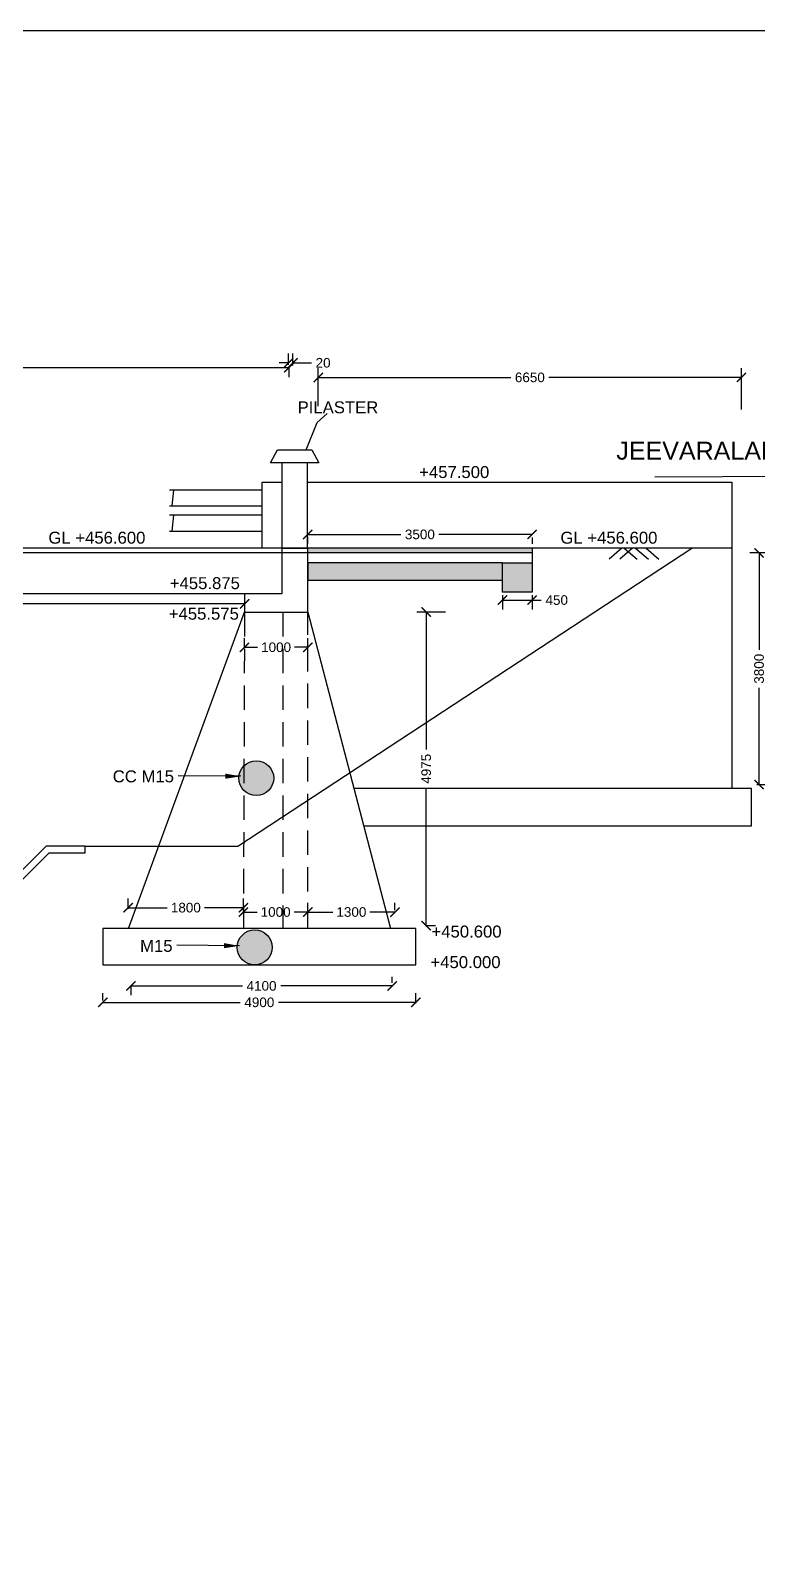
# Model space of a CAD drawing. Header units: inches. Extents: x 450 to 17534, y 459 to 10656.
# Drawn here: x 646.55 to 660.7, y 498.54 to 528.15 of the extents above; entities that cross this region are included whole.
import ezdxf

# ---------------------------------------------------------------- set-up
doc = ezdxf.new("R2010")
doc.units = ezdxf.units.IN
doc.header["$LTSCALE"] = 15
doc.header["$MEASUREMENT"] = 0
doc.linetypes.add('HIDDEN', pattern=[9.525, 6.35, -3.175])
for name, color, linetype in [('DIMENSION', 255, 'Continuous'), ('DRAWING', 7, 'Continuous'), ('HATCH', 7, 'Continuous'), ('TEXT', 255, 'Continuous')]:
    doc.layers.add(name, color=color, linetype=linetype)
doc.styles.get("Standard").update_dxf_attribs({"font": 'arial.ttf'})
doc.styles.add('TIMES NEW ROMAN', font='times.ttf')
doc.dimstyles.new('dig', dxfattribs={"dimtxt": 0.1875, "dimasz": 0.18, "dimexe": 0.18, "dimexo": 0.0625, "dimgap": 0.09, "dimtad": 0, "dimtih": 1, "dimtoh": 1, "dimdec": 4, "dimzin": 0, "dimdsep": 46, "dimtxsty": 'Standard', "dimblk": 'ARCHTICK', "dimcen": 0.09, "dimadec": 0, "dimazin": 0, "dimtfac": 1, "dimtdec": 4, "dimtofl": 0, "dimtmove": 0, "dimatfit": 3, "dimldrblk": 'ARCHTICK', "dimfxl": 1, "dimtolj": 1, "dimtzin": 0, "dimarcsym": 0})
doc.dimstyles.new('ISO-25', dxfattribs={"dimtxt": 0.636364, "dimasz": 1, "dimexe": 1.25, "dimexo": 0.625, "dimtad": 0, "dimtih": 1, "dimtoh": 1, "dimlfac": 100, "dimtxsty": 'TIMES NEW ROMAN', "dimcen": 2.5, "dimadec": 0, "dimazin": 0, "dimtfac": 1, "dimtmove": 0, "dimatfit": 3, "dimfxl": 1, "dimarcsym": 0})
pattern_1 = [(50, (0, 0), (0.129227675, -0.011305957), [0.013512636, -0.148638994]), (355, (0, 0), (-0.024998617, 0.135521312), [0.010810109, -0.118911195]), (100.451444, (0.01077, -0.00094), (0.104229058, 0.124215354), [0.011483973, -0.126323707]), (46.1842, (0, 0.03603), (0.192283246, -0.029821357), [0.020268954, -0.22295849]), (96.635635, (0.01602, 0.03355), (0.16839662, 0.175505465), [0.01722597, -0.189485667]), (351.184164, (0, 0.03603), (0.16839662, 0.175505465), [0.016215163, -0.178366793]), (21, (0.01802, 0.02703), (0.107543835, -0.072539233), [0.013512636, -0.148638994]), (326, (0.01802, 0.02703), (0.043837753, 0.13064918), [0.010810109, -0.118911195]), (71.451445, (0.02698, 0.02098), (0.151381587, 0.058109947), [0.011483973, -0.126323707]), (37.5, (0, 0), (0.0021908226, 0.059976979), [0, -0.1174698475, 0, -0.12071288, 0, -0.1193616165]), (7.5, (0, 0), (0.047396838, 0.0710605577), [0, -0.0688243585, 0, -0.1147673203, 0, -0.0454925406]), (327.5, (-0.040178, 0), (0.0961779757, -0.004063677), [0, -0.0450421194, 0, -0.1405314126, 0, -0.1864743744]), (317.5, (-0.058194, 0), (0.105071764, 0.018035762), [0, -0.058554755, 0, -0.093327271, 0, -0.132423831])]

# ---------------------------------------------------------------- blocks, each defined once
blk = doc.blocks.new('_ArchTick')
at = {"color": 0, "linetype": 'ByBlock', "const_width": 0.15}
blk.add_lwpolyline([(-0.5, -0.5), (0.5, 0.5)], dxfattribs=at)
blk = doc.blocks.new('*D40')
at = {"layer": 'Defpoints', "color": 0, "ltscale": 0.02, "transparency": 16777216}
for p in [(638.923, 521.397), (651.578, 521.639), (651.578, 521.581)]:
    blk.add_point(p, dxfattribs=at)
at = {"layer": 'HATCH', "color": 0, "lineweight": -2, "ltscale": 0.02, "transparency": 16777216}
for p, q in [((638.923, 521.459), (638.923, 521.761)), ((638.923, 521.581), (644.817, 521.581)), ((651.578, 521.581), (645.685, 521.581)), ((651.578, 521.576), (651.578, 521.401))]:
    blk.add_line(p, q, dxfattribs=at)
at = {"layer": 'HATCH', "color": 0, "lineweight": -2, "ltscale": 0.02, "transparency": 16777216, "xscale": 0.18, "yscale": 0.18, "zscale": 0.18, "rotation": 180}
blk.add_blockref('_ArchTick', (638.923, 521.581), dxfattribs=at)
at = {"layer": 'HATCH', "color": 0, "lineweight": -2, "ltscale": 0.02, "transparency": 16777216, "xscale": 0.18, "yscale": 0.18, "zscale": 0.18}
blk.add_blockref('_ArchTick', (651.578, 521.581), dxfattribs=at)
at = {"layer": 'HATCH', "color": 0, "ltscale": 0.02, "transparency": 16777216, "insert": (645.251, 521.581), "char_height": 0.1875, "attachment_point": 5}
blk.add_mtext('\\A1;10180', dxfattribs=at)
blk = doc.blocks.new('*D41')
at = {"layer": 'Defpoints', "color": 0, "ltscale": 0.02, "transparency": 16777216}
for p in [(651.573, 521.575), (651.66, 521.678), (651.66, 521.564)]:
    blk.add_point(p, dxfattribs=at)
at = {"layer": 'HATCH', "color": 0, "lineweight": -2, "ltscale": 0.02, "transparency": 16777216}
for p, q in [((651.573, 521.637), (651.573, 521.858)), ((651.66, 521.627), (651.66, 521.858)), ((651.573, 521.678), (651.393, 521.678)), ((651.66, 521.678), (652.02, 521.678))]:
    blk.add_line(p, q, dxfattribs=at)
at = {"layer": 'HATCH', "color": 0, "lineweight": -2, "ltscale": 0.02, "transparency": 16777216, "xscale": 0.18, "yscale": 0.18, "zscale": 0.18}
blk.add_blockref('_ArchTick', (651.573, 521.678), dxfattribs=at)
at = {"layer": 'HATCH', "color": 0, "lineweight": -2, "ltscale": 0.02, "transparency": 16777216, "xscale": 0.18, "yscale": 0.18, "zscale": 0.18, "rotation": 180}
blk.add_blockref('_ArchTick', (651.66, 521.678), dxfattribs=at)
at = {"layer": 'HATCH', "color": 0, "ltscale": 0.02, "transparency": 16777216, "insert": (652.246, 521.678), "char_height": 0.1875, "attachment_point": 5}
blk.add_mtext('\\A1;20', dxfattribs=at)
blk = doc.blocks.new('*D42')
at = {"layer": 'Defpoints', "color": 0, "ltscale": 0.02, "transparency": 16777216}
for p in [(660.388, 521.394), (652.153, 520.775), (660.388, 520.708)]:
    blk.add_point(p, dxfattribs=at)
at = {"layer": 'HATCH', "color": 0, "lineweight": -2, "ltscale": 0.02, "transparency": 16777216}
for p, q in [((652.153, 520.837), (652.153, 521.574)), ((660.388, 520.77), (660.388, 521.574)), ((652.153, 521.394), (655.9, 521.394)), ((660.388, 521.394), (656.641, 521.394))]:
    blk.add_line(p, q, dxfattribs=at)
at = {"layer": 'HATCH', "color": 0, "lineweight": -2, "ltscale": 0.02, "transparency": 16777216, "xscale": 0.18, "yscale": 0.18, "zscale": 0.18, "rotation": 180}
blk.add_blockref('_ArchTick', (652.153, 521.394), dxfattribs=at)
at = {"layer": 'HATCH', "color": 0, "lineweight": -2, "ltscale": 0.02, "transparency": 16777216, "xscale": 0.18, "yscale": 0.18, "zscale": 0.18}
blk.add_blockref('_ArchTick', (660.388, 521.394), dxfattribs=at)
at = {"layer": 'HATCH', "color": 0, "ltscale": 0.02, "transparency": 16777216, "insert": (656.271, 521.394), "char_height": 0.1875, "attachment_point": 5}
blk.add_mtext('\\A1;6650', dxfattribs=at)
blk = doc.blocks.new('*D43')
at = {"layer": 'Defpoints', "color": 0, "ltscale": 0.02, "transparency": 16777216}
for p in [(651.945, 518.354), (656.314, 518.343), (656.314, 518.338)]:
    blk.add_point(p, dxfattribs=at)
at = {"layer": 'HATCH', "color": 0, "lineweight": -2, "ltscale": 0.02, "transparency": 16777216}
for p, q in [((651.945, 518.338), (653.76, 518.338)), ((651.945, 518.291), (651.945, 518.158)), ((656.314, 518.338), (654.499, 518.338)), ((656.314, 518.281), (656.314, 518.158))]:
    blk.add_line(p, q, dxfattribs=at)
at = {"layer": 'HATCH', "color": 0, "lineweight": -2, "ltscale": 0.02, "transparency": 16777216, "xscale": 0.18, "yscale": 0.18, "zscale": 0.18, "rotation": 180}
blk.add_blockref('_ArchTick', (651.945, 518.338), dxfattribs=at)
at = {"layer": 'HATCH', "color": 0, "lineweight": -2, "ltscale": 0.02, "transparency": 16777216, "xscale": 0.18, "yscale": 0.18, "zscale": 0.18}
blk.add_blockref('_ArchTick', (656.314, 518.338), dxfattribs=at)
at = {"layer": 'HATCH', "color": 0, "ltscale": 0.02, "transparency": 16777216, "insert": (654.13, 518.338), "char_height": 0.1875, "attachment_point": 5}
blk.add_mtext('\\A1;3500', dxfattribs=at)
blk = doc.blocks.new('*D44')
at = {"layer": 'Defpoints', "color": 0, "ltscale": 0.02, "transparency": 16777216}
for p in [(655.739, 517.216), (656.314, 517.216), (656.314, 517.06)]:
    blk.add_point(p, dxfattribs=at)
at = {"layer": 'HATCH', "color": 0, "lineweight": -2, "ltscale": 0.02, "transparency": 16777216}
for p, q in [((655.739, 517.154), (655.739, 516.88)), ((655.739, 517.06), (656.314, 517.06)), ((656.314, 517.154), (656.314, 516.88)), ((656.314, 517.06), (656.494, 517.06))]:
    blk.add_line(p, q, dxfattribs=at)
at = {"layer": 'HATCH', "color": 0, "lineweight": -2, "ltscale": 0.02, "transparency": 16777216, "xscale": 0.18, "yscale": 0.18, "zscale": 0.18, "rotation": 180}
blk.add_blockref('_ArchTick', (655.739, 517.06), dxfattribs=at)
at = {"layer": 'HATCH', "color": 0, "lineweight": -2, "ltscale": 0.02, "transparency": 16777216, "xscale": 0.18, "yscale": 0.18, "zscale": 0.18}
blk.add_blockref('_ArchTick', (656.314, 517.06), dxfattribs=at)
at = {"layer": 'HATCH', "color": 0, "ltscale": 0.02, "transparency": 16777216, "insert": (656.794, 517.06), "char_height": 0.1875, "attachment_point": 5}
blk.add_mtext('\\A1;450', dxfattribs=at)
blk = doc.blocks.new('*D45')
at = {"layer": 'Defpoints', "color": 0, "ltscale": 0.02, "transparency": 16777216}
for p in [(660.733, 517.979), (660.93, 517.979), (660.628, 513.469)]:
    blk.add_point(p, dxfattribs=at)
at = {"layer": 'HATCH', "color": 0, "lineweight": -2, "ltscale": 0.02, "transparency": 16777216}
for p, q in [((660.868, 517.979), (660.553, 517.979)), ((660.733, 517.979), (660.733, 516.093)), ((660.733, 513.469), (660.733, 515.354)), ((660.69, 513.469), (660.913, 513.469))]:
    blk.add_line(p, q, dxfattribs=at)
at = {"layer": 'HATCH', "color": 0, "lineweight": -2, "ltscale": 0.02, "transparency": 16777216, "xscale": 0.18, "yscale": 0.18, "zscale": 0.18}
for p, rotation in [((660.733, 517.979), 90), ((660.733, 513.469), 270)]:
    blk.add_blockref('_ArchTick', p, dxfattribs=dict(at, rotation=rotation))
at = {"layer": 'HATCH', "color": 0, "ltscale": 0.02, "transparency": 16777216, "insert": (660.733, 515.724), "char_height": 0.1875, "attachment_point": 5, "rotation": 90}
blk.add_mtext('\\A1;3800', dxfattribs=at)
blk = doc.blocks.new('*D46')
at = {"layer": 'Defpoints', "color": 0, "ltscale": 0.02, "transparency": 16777216}
for p in [(654.253, 516.828), (654.69, 516.828), (654.176, 510.725)]:
    blk.add_point(p, dxfattribs=at)
at = {"layer": 'HATCH', "color": 0, "lineweight": -2, "ltscale": 0.02, "transparency": 16777216}
for p, q in [((654.627, 516.828), (654.073, 516.828)), ((654.253, 516.828), (654.253, 514.151)), ((654.253, 510.725), (654.253, 513.402)), ((654.238, 510.725), (654.433, 510.725))]:
    blk.add_line(p, q, dxfattribs=at)
at = {"layer": 'HATCH', "color": 0, "lineweight": -2, "ltscale": 0.02, "transparency": 16777216, "xscale": 0.18, "yscale": 0.18, "zscale": 0.18}
for p, rotation in [((654.253, 516.828), 90), ((654.253, 510.725), 270)]:
    blk.add_blockref('_ArchTick', p, dxfattribs=dict(at, rotation=rotation))
at = {"layer": 'HATCH', "color": 0, "ltscale": 0.02, "transparency": 16777216, "insert": (654.253, 513.777), "char_height": 0.1875, "attachment_point": 5, "rotation": 90}
blk.add_mtext('\\A1;4975', dxfattribs=at)
blk = doc.blocks.new('*D47')
at = {"layer": 'Defpoints', "color": 0, "ltscale": 0.02, "transparency": 16777216}
for p in [(650.714, 516.085), (651.949, 516.141), (651.949, 516.085)]:
    blk.add_point(p, dxfattribs=at)
at = {"layer": 'HATCH', "color": 0, "lineweight": -2, "ltscale": 0.02, "transparency": 16777216}
for p, q in [((650.714, 516.147), (650.714, 516.321)), ((650.714, 516.141), (650.971, 516.141)), ((651.949, 516.141), (651.692, 516.141)), ((651.949, 516.147), (651.949, 516.321))]:
    blk.add_line(p, q, dxfattribs=at)
at = {"layer": 'HATCH', "color": 0, "lineweight": -2, "ltscale": 0.02, "transparency": 16777216, "xscale": 0.18, "yscale": 0.18, "zscale": 0.18, "rotation": 180}
blk.add_blockref('_ArchTick', (650.714, 516.141), dxfattribs=at)
at = {"layer": 'HATCH', "color": 0, "lineweight": -2, "ltscale": 0.02, "transparency": 16777216, "xscale": 0.18, "yscale": 0.18, "zscale": 0.18}
blk.add_blockref('_ArchTick', (651.949, 516.141), dxfattribs=at)
at = {"layer": 'HATCH', "color": 0, "ltscale": 0.02, "transparency": 16777216, "insert": (651.331, 516.141), "char_height": 0.1875, "attachment_point": 5}
blk.add_mtext('\\A1;1000', dxfattribs=at)
blk = doc.blocks.new('*D48')
at = {"layer": 'Defpoints', "color": 0, "ltscale": 0.02, "transparency": 16777216}
for p in [(650.695, 510.915), (651.949, 510.988), (651.949, 510.915)]:
    blk.add_point(p, dxfattribs=at)
at = {"layer": 'HATCH', "color": 0, "lineweight": -2, "ltscale": 0.02, "transparency": 16777216}
for p, q in [((650.695, 510.977), (650.695, 511.168)), ((651.949, 510.977), (651.949, 511.168)), ((650.695, 510.988), (650.961, 510.988)), ((651.949, 510.988), (651.683, 510.988))]:
    blk.add_line(p, q, dxfattribs=at)
at = {"layer": 'HATCH', "color": 0, "lineweight": -2, "ltscale": 0.02, "transparency": 16777216, "xscale": 0.18, "yscale": 0.18, "zscale": 0.18, "rotation": 180}
blk.add_blockref('_ArchTick', (650.695, 510.988), dxfattribs=at)
at = {"layer": 'HATCH', "color": 0, "lineweight": -2, "ltscale": 0.02, "transparency": 16777216, "xscale": 0.18, "yscale": 0.18, "zscale": 0.18}
blk.add_blockref('_ArchTick', (651.949, 510.988), dxfattribs=at)
at = {"layer": 'HATCH', "color": 0, "ltscale": 0.02, "transparency": 16777216, "insert": (651.322, 510.988), "char_height": 0.1875, "attachment_point": 5}
blk.add_mtext('\\A1;1000', dxfattribs=at)
blk = doc.blocks.new('*D49')
at = {"layer": 'Defpoints', "color": 0, "ltscale": 0.02, "transparency": 16777216}
for p in [(651.949, 510.988), (653.645, 510.988), (653.645, 510.966)]:
    blk.add_point(p, dxfattribs=at)
at = {"layer": 'HATCH', "color": 0, "lineweight": -2, "ltscale": 0.02, "transparency": 16777216}
for p, q in [((651.949, 511.051), (651.949, 511.168)), ((653.645, 511.028), (653.645, 511.168)), ((651.949, 510.988), (652.436, 510.988)), ((653.645, 510.988), (653.158, 510.988))]:
    blk.add_line(p, q, dxfattribs=at)
at = {"layer": 'HATCH', "color": 0, "lineweight": -2, "ltscale": 0.02, "transparency": 16777216, "xscale": 0.18, "yscale": 0.18, "zscale": 0.18, "rotation": 180}
blk.add_blockref('_ArchTick', (651.949, 510.988), dxfattribs=at)
at = {"layer": 'HATCH', "color": 0, "lineweight": -2, "ltscale": 0.02, "transparency": 16777216, "xscale": 0.18, "yscale": 0.18, "zscale": 0.18}
blk.add_blockref('_ArchTick', (653.645, 510.988), dxfattribs=at)
at = {"layer": 'HATCH', "color": 0, "ltscale": 0.02, "transparency": 16777216, "insert": (652.797, 510.988), "char_height": 0.1875, "attachment_point": 5}
blk.add_mtext('\\A1;1300', dxfattribs=at)
blk = doc.blocks.new('*D50')
at = {"layer": 'Defpoints', "color": 0, "ltscale": 0.02, "transparency": 16777216}
for p in [(650.695, 511.073), (648.453, 510.988), (650.695, 510.98)]:
    blk.add_point(p, dxfattribs=at)
at = {"layer": 'HATCH', "color": 0, "lineweight": -2, "ltscale": 0.02, "transparency": 16777216}
for p, q in [((648.453, 511.051), (648.453, 511.253)), ((648.453, 511.073), (649.213, 511.073)), ((650.695, 511.073), (649.935, 511.073)), ((650.695, 511.043), (650.695, 511.253))]:
    blk.add_line(p, q, dxfattribs=at)
at = {"layer": 'HATCH', "color": 0, "lineweight": -2, "ltscale": 0.02, "transparency": 16777216, "xscale": 0.18, "yscale": 0.18, "zscale": 0.18, "rotation": 180}
blk.add_blockref('_ArchTick', (648.453, 511.073), dxfattribs=at)
at = {"layer": 'HATCH', "color": 0, "lineweight": -2, "ltscale": 0.02, "transparency": 16777216, "xscale": 0.18, "yscale": 0.18, "zscale": 0.18}
blk.add_blockref('_ArchTick', (650.695, 511.073), dxfattribs=at)
at = {"layer": 'HATCH', "color": 0, "ltscale": 0.02, "transparency": 16777216, "insert": (649.574, 511.073), "char_height": 0.1875, "attachment_point": 5}
blk.add_mtext('\\A1;1800', dxfattribs=at)
blk = doc.blocks.new('*D51')
at = {"layer": 'Defpoints', "color": 0, "ltscale": 0.02, "transparency": 16777216}
for p in [(648.506, 509.595), (653.59, 509.55), (653.59, 509.55)]:
    blk.add_point(p, dxfattribs=at)
at = {"layer": 'HATCH', "color": 0, "lineweight": -2, "ltscale": 0.02, "transparency": 16777216}
for p, q in [((653.59, 509.612), (653.59, 509.73)), ((648.506, 509.55), (650.674, 509.55)), ((648.506, 509.533), (648.506, 509.37)), ((653.59, 509.55), (651.421, 509.55))]:
    blk.add_line(p, q, dxfattribs=at)
at = {"layer": 'HATCH', "color": 0, "lineweight": -2, "ltscale": 0.02, "transparency": 16777216, "xscale": 0.18, "yscale": 0.18, "zscale": 0.18, "rotation": 180}
blk.add_blockref('_ArchTick', (648.506, 509.55), dxfattribs=at)
at = {"layer": 'HATCH', "color": 0, "lineweight": -2, "ltscale": 0.02, "transparency": 16777216, "xscale": 0.18, "yscale": 0.18, "zscale": 0.18}
blk.add_blockref('_ArchTick', (653.59, 509.55), dxfattribs=at)
at = {"layer": 'HATCH', "color": 0, "ltscale": 0.02, "transparency": 16777216, "insert": (651.048, 509.55), "char_height": 0.1875, "attachment_point": 5}
blk.add_mtext('\\A1;4100', dxfattribs=at)
blk = doc.blocks.new('*D52')
at = {"layer": 'Defpoints', "color": 0, "ltscale": 0.02, "transparency": 16777216}
for p in [(647.958, 509.202), (654.053, 509.23), (654.053, 509.145)]:
    blk.add_point(p, dxfattribs=at)
at = {"layer": 'HATCH', "color": 0, "lineweight": -2, "ltscale": 0.02, "transparency": 16777216}
for p, q in [((647.958, 509.264), (647.958, 509.41)), ((654.053, 509.207), (654.053, 509.41)), ((647.958, 509.23), (650.632, 509.23)), ((654.053, 509.23), (651.379, 509.23))]:
    blk.add_line(p, q, dxfattribs=at)
at = {"layer": 'HATCH', "color": 0, "lineweight": -2, "ltscale": 0.02, "transparency": 16777216, "xscale": 0.18, "yscale": 0.18, "zscale": 0.18, "rotation": 180}
blk.add_blockref('_ArchTick', (647.958, 509.23), dxfattribs=at)
at = {"layer": 'HATCH', "color": 0, "lineweight": -2, "ltscale": 0.02, "transparency": 16777216, "xscale": 0.18, "yscale": 0.18, "zscale": 0.18}
blk.add_blockref('_ArchTick', (654.053, 509.23), dxfattribs=at)
at = {"layer": 'HATCH', "color": 0, "ltscale": 0.02, "transparency": 16777216, "insert": (651.005, 509.23), "char_height": 0.1875, "attachment_point": 5}
blk.add_mtext('\\A1;4900', dxfattribs=at)
blk = doc.blocks.new('*D71')
at = {"layer": 'Defpoints', "color": 0, "ltscale": 0.02, "transparency": 16777216}
for p in [(639.537, 517.048), (650.717, 517.008), (650.717, 516.988)]:
    blk.add_point(p, dxfattribs=at)
at = {"layer": 'HATCH', "color": 0, "lineweight": -2, "ltscale": 0.02, "transparency": 16777216}
for p, q in [((639.537, 516.988), (644.757, 516.988)), ((639.537, 516.985), (639.537, 516.808)), ((650.717, 516.988), (645.496, 516.988)), ((650.717, 516.945), (650.717, 516.808))]:
    blk.add_line(p, q, dxfattribs=at)
at = {"layer": 'HATCH', "color": 0, "lineweight": -2, "ltscale": 0.02, "transparency": 16777216, "xscale": 0.18, "yscale": 0.18, "zscale": 0.18, "rotation": 180}
blk.add_blockref('_ArchTick', (639.537, 516.988), dxfattribs=at)
at = {"layer": 'HATCH', "color": 0, "lineweight": -2, "ltscale": 0.02, "transparency": 16777216, "xscale": 0.18, "yscale": 0.18, "zscale": 0.18}
blk.add_blockref('_ArchTick', (650.717, 516.988), dxfattribs=at)
at = {"layer": 'HATCH', "color": 0, "ltscale": 0.02, "transparency": 16777216, "insert": (645.127, 516.988), "char_height": 0.1875, "attachment_point": 5}
blk.add_mtext('\\A1;9000', dxfattribs=at)

msp = doc.modelspace()

# ---------------------------------------------------------------- hatches: boundary and pattern name
at = {"layer": 'HATCH', "linetype": 'HIDDEN'}
h = msp.add_hatch(dxfattribs=at)
h.set_pattern_fill('AR-CONC', color=256, scale=0.018017, style=0)
h.set_pattern_definition(pattern_1)
h.paths.add_polyline_path([(651.94931, 518.06903), (656.31388, 518.06903), (656.31388, 517.97938), (651.94931, 517.97938)])
h.paths.add_polyline_path([(651.94931, 517.78774), (655.73936, 517.78774), (655.73936, 517.44855), (651.94931, 517.44855)])
h.paths.add_polyline_path([(655.73936, 517.78774), (656.31388, 517.78774), (656.31388, 517.21643), (655.73936, 517.21643)])
h = msp.add_hatch(dxfattribs=at)
h.set_pattern_fill('AR-CONC', color=256, scale=0.018017, style=0)
h.set_pattern_definition(pattern_1)
h.paths.add_polyline_path([(650.70387, 513.35575, 0.669654), (651.28423, 513.59476, 0.6670614), (650.70559, 513.83549)])
h.paths.add_polyline_path([(651.2538, 510.30114, 1), (650.57501, 510.30114, 1)])
h.paths.add_polyline_path([(650.70559, 513.83549, 0.19971586), (650.60544, 513.59476, 0.19785297), (650.70387, 513.35575)])

# ---------------------------------------------------------------- linework, layer by layer
at = {"layer": 'DIMENSION', "ltscale": 0.02}
msp.add_lwpolyline([(651.91597, 519.98359), (652.13373, 520.51392), (652.32538, 520.68952)], dxfattribs=at)
at = {"layer": 'DRAWING', "ltscale": 0.02}
for p, q in [((651.06162, 519.19918), (649.25692, 519.19918)), ((651.06162, 518.89179), (651.06162, 519.19918)), ((649.25692, 518.89179), (651.06162, 518.89179)), ((651.06162, 518.71102), (649.25692, 518.71102)), ((649.25692, 518.40363), (651.06162, 518.40363))]:
    msp.add_line(p, q, dxfattribs=at)
at = {"layer": 'DRAWING', "linetype": 'HIDDEN', "ltscale": 0.005}
for p, q in [((650.71632, 516.82807), (650.69425, 510.67112)), ((651.94931, 510.67112), (651.94931, 516.82807))]:
    msp.add_line(p, q, dxfattribs=at)
at = {"layer": 'DRAWING', "ltscale": 0.02}
for points in [[(652.15988, 519.73238), (651.22323, 519.73238), (651.36098, 519.9836), (652.02487, 519.9836)], [(651.44408, 518.06903), (651.94531, 518.06903), (651.94531, 519.73238), (651.44408, 519.73238)], [(651.44408, 518.06903), (651.06162, 518.06903), (651.06162, 519.35302), (651.44408, 519.35302)], [(654.05328, 510.67112), (647.95758, 510.67112), (647.95758, 509.96176), (654.05328, 509.96176)]]:
    msp.add_lwpolyline(points, close=True, dxfattribs=at)
for points in [[(651.94531, 519.35302), (660.20358, 519.35302), (660.20358, 513.3921)], [(649.30614, 518.89179), (649.34261, 519.19918)], [(649.30614, 518.40363), (649.34261, 518.71102)], [(660.20358, 518.06903), (638.81771, 518.06903)], [(656.31388, 517.97938), (638.81771, 517.97938)], [(647.61524, 512.26929), (650.58873, 512.26929), (659.42483, 518.06903)], [(651.44408, 518.06903), (651.44408, 517.1797), (650.71758, 517.1797), (650.71632, 516.82807)], [(651.94931, 516.82807), (651.94931, 518.06903)], [(656.31388, 518.06903), (656.31388, 517.21643), (655.73936, 517.21643), (655.73936, 517.78774), (656.31388, 517.78774)], [(658.05919, 518.06903), (657.81459, 517.8571)], [(658.26965, 518.06903), (658.02504, 517.8571)], [(658.10774, 518.06903), (658.35774, 517.85531)], [(658.3272, 518.06903), (658.5772, 517.85531)], [(658.53399, 518.06903), (658.78399, 517.85531)], [(655.73936, 517.78774), (651.94931, 517.78774), (651.94931, 517.44855), (655.73936, 517.44855)], [(650.71758, 517.1797), (632.4821, 517.1797)], [(648.45636, 510.67112), (650.71632, 516.82807), (651.94931, 516.82807), (653.55891, 510.67112)], [(653.03734, 512.66619), (660.58558, 512.66619), (660.58558, 513.3921), (652.84757, 513.3921)], [(632.47641, 505.19924), (640.00297, 505.19924), (646.91047, 512.13961), (647.61524, 512.13961), (647.61524, 512.26929), (646.85658, 512.26929), (639.94152, 505.34196), (632.4796, 505.34196)]]:
    msp.add_lwpolyline(points, dxfattribs=at)
at = {"layer": 'DRAWING', "linetype": 'HIDDEN', "ltscale": 0.005}
msp.add_lwpolyline([(651.46528, 516.82807), (651.46528, 510.67112)], dxfattribs=at)
at = {"layer": 'HATCH', "ltscale": 0.02}
msp.add_lwpolyline([(597.07464, 528.14824), (695.6838, 528.14824), (695.6838, 459.02232), (597.07464, 459.02232)], close=True, dxfattribs=at)
for centre in [(650.94483, 513.59476), (650.91441, 510.30114)]:
    msp.add_circle(centre, 0.33939, dxfattribs=at)

# ---------------------------------------------------------------- texts
at = {"layer": 'TEXT'}
for s, insert, char_height, width, attachment_point in [('PILASTER', (651.74942, 520.92855), 0.232639, 1.5695429, 1), ('JEEVARALAMALA TANDA', (657.95363, 520.1428), 0.348958, 6.0694601, 1), ('  +457.500', (653.93606, 519.66874), 0.232639, 1.8896533, 1), ('GL +456.600', (646.89851, 518.3907), 0.2326387, 1.8896533, 1), ('GL +456.600', (656.86591, 518.3907), 0.2326387, 1.8896533, 1), ('  +455.875', (649.08129, 517.50634), 0.232639, 1.8896533, 1), ('  +455.575', (649.06142, 516.91144), 0.232639, 1.8896533, 1), (' CC M15', (649.34276, 513.74545), 0.232639, 1.7451989, 3), (' M15', (649.31539, 510.44614), 0.232639, 0.7118267, 3), ('  +450.600', (654.17557, 510.72509), 0.232639, 1.8896533, 1), ('  +450.000', (654.1557, 510.13019), 0.232639, 1.8896533, 1)]:
    msp.add_mtext(s, dxfattribs=dict(at, insert=insert, char_height=char_height, width=width, attachment_point=attachment_point))

# ---------------------------------------------------------------- dimensions: what is measured, and where the dimension line sits
at = {"layer": 'HATCH', "ltscale": 0.02}
for base, p1, p2, text, picture, middle in [((651.57842, 521.58134), (638.92326, 521.39664), (651.57842, 521.63893), '10180', '*D40', (645.25084, 521.58134)), ((651.6605, 521.67802), (651.57266, 521.57478), (651.6605, 521.56446), '20', '*D41', (652.24607, 521.67802)), ((660.38785, 521.39412), (652.15331, 520.77465), (660.38785, 520.70753), '6650', '*D42', (656.27058, 521.39412)), ((656.31388, 518.33776), (651.94531, 518.35386), (656.31388, 518.34313), '3500', '*D43', (654.12959, 518.33776)), ((650.71696, 516.98763), (639.53664, 517.04769), (650.71696, 517.00762), '9000', '*D71', (645.1268, 516.98763)), ((656.31388, 517.06009), (655.73936, 517.21643), (656.31388, 517.21643), '450', '*D44', (656.79446, 517.06009)), ((651.94931, 516.14083), (650.71365, 516.08471), (651.94931, 516.08471), '1000', '*D47', (651.33148, 516.14083)), ((650.69536, 511.07268), (648.45277, 510.98817), (650.69536, 510.98013), '1800', '*D50', (649.57406, 511.07268)), ((651.94931, 510.98817), (650.69512, 510.91468), (651.94931, 510.91468), '1000', '*D48', (651.32222, 510.98817)), ((653.64517, 510.98817), (651.94931, 510.98817), (653.64517, 510.96559), '1300', '*D49', (652.79724, 510.98817)), ((653.59007, 509.54957), (648.50555, 509.5952), (653.59007, 509.54957), '4100', '*D51', (651.04781, 509.54957)), ((654.05328, 509.23024), (647.95758, 509.20173), (654.05328, 509.1447), '4900', '*D52', (651.00543, 509.23024))]:
    dim = msp.add_linear_dim(base=base, p1=p1, p2=p2, text=text, dimstyle='dig', dxfattribs=at)
    dim.commit()
    dim.dimension.update_dxf_attribs({"geometry": picture, "text_midpoint": middle})
for base, p1, p2, text, picture, middle in [((660.73254, 517.97854), (660.62765, 513.46871), (660.93017, 517.97854), '3800', '*D45', (660.73254, 515.72362)), ((654.25285, 516.82807), (654.17557, 510.72509), (654.68972, 516.82807), '4975', '*D46', (654.25285, 513.77658))]:
    dim = msp.add_linear_dim(base=base, p1=p1, p2=p2, angle=90, text=text, dimstyle='dig', dxfattribs=at)
    dim.commit()
    dim.dimension.update_dxf_attribs({"geometry": picture, "text_midpoint": middle, "text_rotation": 90})

# ---------------------------------------------------------------- leaders
at = {"layer": 'TEXT', "linetype": 'ByBlock', "ltscale": 0.02}
msp.add_leader([(662.39679, 519.47137), (658.70195, 519.45491)], dimstyle='ISO-25', override={"dimgap": 0.625, "dimtad": 0}, dxfattribs=at)
at = {"layer": 'TEXT', "ltscale": 0.02}
for points in [[(650.64443, 513.62992), (649.42472, 513.64245)], [(650.61707, 510.33061), (649.39735, 510.34314)]]:
    msp.add_leader(points, dimstyle='ISO-25', override={"dimasz": 0.3, "dimgap": 0.625, "dimtad": 0}, dxfattribs=at)

doc.saveas('drawing.dxf')
